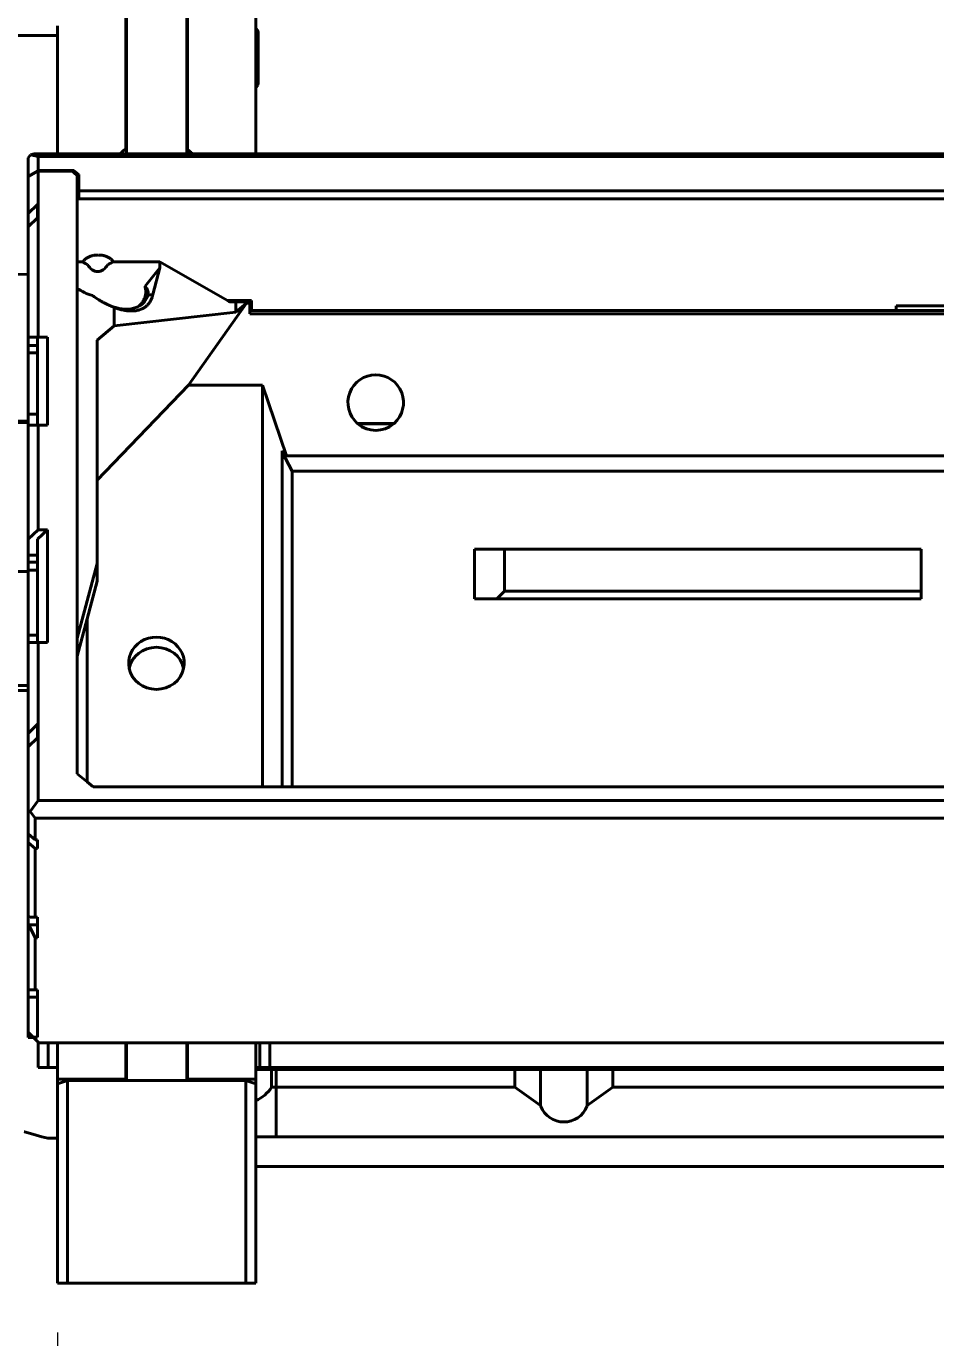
# Model space of a CAD drawing. Header units: millimetres. Extents: x 15 to 415, y 5 to 292.
# Drawn here: x 95.19 to 106.65, y 179.4 to 195.92 of the extents above; entities that cross this region are included whole.
import ezdxf

# ---------------------------------------------------------------- set-up
doc = ezdxf.new("R2010")
doc.units = ezdxf.units.MM
doc.layers.add('Annotations', color=7, linetype='Continuous')
doc.layers.add('Geometries', color=7, linetype='Continuous')
doc.styles.add('Shapr2', font='txt', dxfattribs={"height": 3.3495})
doc.dimstyles.new('ISO-25', dxfattribs={"dimtxt": 2.5, "dimasz": 2.5, "dimexe": 1.25, "dimexo": 0.625, "dimtad": 1, "dimtxsty": 'Standard', "dimcen": 2.5, "dimadec": 0, "dimazin": 0, "dimtfac": 1, "dimtmove": 0, "dimatfit": 3, "dimfxl": 1, "dimarcsym": 0})

# ---------------------------------------------------------------- blocks, each defined once
blk = doc.blocks.new('*D2')
at = {"layer": 'Annotations', "color": 0, "linetype": 'Continuous', "lineweight": 15}
for p, q in [((97.87, 273.412), (73.296, 273.412)), ((74.546, 182.588), (74.546, 270.912)), ((95.081, 180.088), (73.296, 180.088))]:
    blk.add_line(p, q, dxfattribs=at)
at = {"layer": 'Annotations', "color": 0}
for points in [[(74.962, 270.912), (74.129, 270.912), (74.546, 273.412)], [(74.129, 182.588), (74.962, 182.588), (74.546, 180.088)]]:
    blk.add_solid(points, dxfattribs=at)
at = {"layer": 'Defpoints', "color": 0}
for p in [(74.546, 273.412), (98.495, 273.412), (95.706, 180.088)]:
    blk.add_point(p, dxfattribs=at)
at = {"layer": 'Annotations', "color": 0, "lineweight": 15, "insert": (71.852, 226.86), "char_height": 3.3495, "attachment_point": 5, "rotation": 90, "style": 'Shapr2'}
blk.add_mtext('\\A1;746,59', dxfattribs=at)
blk = doc.blocks.new('*D4')
at = {"layer": 'Annotations', "color": 0, "linetype": 'Continuous', "lineweight": 15}
for p, q in [((147.707, 194.18), (147.707, 154.112)), ((87.043, 193.934), (87.043, 154.112)), ((145.207, 155.362), (89.543, 155.362))]:
    blk.add_line(p, q, dxfattribs=at)
at = {"layer": 'Annotations', "color": 0}
for points in [[(89.543, 155.778), (89.543, 154.945), (87.043, 155.362)], [(145.207, 154.945), (145.207, 155.778), (147.707, 155.362)]]:
    blk.add_solid(points, dxfattribs=at)
at = {"layer": 'Defpoints', "color": 0}
for p in [(147.707, 194.805), (87.043, 194.559), (87.043, 155.362)]:
    blk.add_point(p, dxfattribs=at)
at = {"layer": 'Annotations', "color": 0, "lineweight": 15, "insert": (115.248, 158.056), "char_height": 3.3495, "attachment_point": 5, "style": 'Shapr2'}
blk.add_mtext('\\A1;485,31', dxfattribs=at)
blk = doc.blocks.new('*D5')
at = {"layer": 'Annotations', "color": 0, "linetype": 'Continuous', "lineweight": 15}
for p, q in [((95.581, 179.463), (95.581, 163.838)), ((140.581, 179.463), (140.581, 163.838)), ((98.081, 165.088), (138.081, 165.088))]:
    blk.add_line(p, q, dxfattribs=at)
at = {"layer": 'Annotations', "color": 0}
for points in [[(98.081, 165.505), (98.081, 164.671), (95.581, 165.088)], [(138.081, 164.671), (138.081, 165.505), (140.581, 165.088)]]:
    blk.add_solid(points, dxfattribs=at)
at = {"layer": 'Defpoints', "color": 0}
for p in [(95.581, 180.088), (140.581, 180.088), (140.581, 165.088)]:
    blk.add_point(p, dxfattribs=at)
at = {"layer": 'Annotations', "color": 0, "lineweight": 15, "insert": (118.081, 167.463), "char_height": 3.3495, "attachment_point": 5, "style": 'Shapr2'}
blk.add_mtext('\\A1;360', dxfattribs=at)

msp = doc.modelspace()

# ---------------------------------------------------------------- linework, layer by layer
at = {"layer": 'Geometries', "linetype": 'Continuous', "lineweight": 40}
for p, q in [((96.444, 263.6498), (96.444, 194.3774)), ((96.4501, 194.3163), (96.4501, 263.6498)), ((97.2129, 194.3163), (97.2129, 263.6498)), ((97.219, 194.3688), (97.219, 263.6498)), ((98.0815, 255.2164), (98.0815, 195.8942)), ((95.5815, 195.8053), (95.5815, 195.9303)), ((98.0815, 195.8942), (98.0815, 195.8053)), ((98.0815, 195.8942), (98.1079, 195.8678)), ((98.1079, 195.8678), (98.1079, 195.8619)), ((98.1115, 195.8583), (98.1079, 195.8619)), ((98.1079, 195.8619), (98.1079, 195.8053)), ((98.1115, 195.1928), (98.1115, 195.8583)), ((95.5815, 195.8053), (93.8528, 195.8053)), ((95.5815, 195.0553), (95.5815, 195.8053)), ((98.0815, 195.8053), (98.0815, 195.1539)), ((98.1079, 195.8053), (98.0815, 195.8053)), ((98.1079, 195.8053), (98.1079, 195.1892)), ((98.1079, 195.1803), (98.0815, 195.1539)), ((98.1079, 195.1892), (98.1115, 195.1928)), ((98.1079, 195.1892), (98.1079, 195.1803)), ((95.5815, 195.0553), (95.5815, 195.0553)), ((95.5815, 195.0167), (95.5815, 195.0553)), ((95.5815, 195.0167), (95.5815, 194.9928)), ((98.0815, 195.1539), (98.0815, 194.3163)), ((95.5815, 194.3163), (95.5815, 194.9928)), ((95.2126, 194.2665), (95.24, 194.3045)), ((95.2126, 194.0361), (95.2126, 194.2665)), ((95.2877, 194.3163), (95.24, 194.3045)), ((95.24, 194.3045), (95.3376, 194.2806)), ((95.2877, 194.3163), (95.5815, 194.3163)), ((95.3376, 194.2806), (95.3376, 194.1081)), ((109.5199, 194.2806), (95.3376, 194.2806)), ((95.5815, 194.3163), (96.3653, 194.3163)), ((96.3653, 194.3163), (96.4501, 194.3163)), ((96.4501, 194.3163), (97.2129, 194.3163)), ((97.2129, 194.3163), (97.2364, 194.3163)), ((97.2851, 194.3163), (97.2364, 194.3163)), ((97.2851, 194.3163), (97.4485, 194.3163)), ((98.0815, 194.3163), (97.4485, 194.3163)), ((98.0815, 194.3163), (98.0815, 194.3163)), ((98.0815, 194.3163), (109.4361, 194.3163)), ((95.3376, 194.1081), (95.2126, 194.0361)), ((95.2126, 194.0248), (95.3376, 194.0965)), ((95.2126, 194.0361), (95.2126, 194.0248)), ((95.2126, 193.5626), (95.2126, 194.0248)), ((95.7877, 194.1081), (95.3376, 194.1081)), ((95.3376, 194.0965), (95.3376, 192.0052)), ((95.7688, 194.0965), (95.3376, 194.0965)), ((95.7688, 194.0965), (95.7877, 194.081)), ((95.7877, 194.1081), (95.8502, 194.0569)), ((95.7877, 194.081), (95.7877, 194.1081)), ((95.7877, 194.081), (95.8313, 194.0453)), ((95.8313, 194.0453), (95.8313, 193.9244)), ((95.8502, 193.909), (95.8502, 194.0569)), ((95.8502, 193.909), (95.8313, 193.9244)), ((95.8313, 193.9244), (95.8313, 193.899)), ((95.8502, 193.8835), (95.8313, 193.899)), ((95.8313, 193.899), (95.8313, 192.9558)), ((95.8502, 193.8835), (95.8502, 193.909)), ((95.8502, 193.8515), (95.8502, 193.8835)), ((109.8218, 193.8515), (95.8502, 193.8515)), ((95.8502, 193.7504), (95.8502, 193.8515)), ((95.8502, 193.7504), (96.1399, 193.7504)), ((110.5877, 193.7504), (96.1399, 193.7504)), ((95.3313, 193.6758), (95.2126, 193.5626)), ((95.2126, 193.5626), (95.2126, 193.3965)), ((95.3313, 193.5098), (95.3313, 193.6758)), ((95.2126, 193.3965), (95.3313, 193.5098)), ((95.2126, 192.7986), (95.2126, 193.3965)), ((95.8313, 192.9558), (95.8313, 192.6243)), ((95.8313, 192.9558), (95.8892, 192.9558)), ((95.8996, 192.9506), (95.8894, 192.956)), ((96.2859, 192.956), (96.2855, 192.9558)), ((96.2861, 192.9558), (96.8724, 192.9558)), ((96.6843, 192.6489), (96.8724, 192.8802)), ((96.8724, 192.8802), (96.7831, 192.5434)), ((96.8724, 192.8802), (96.8724, 192.9558)), ((96.8724, 192.9558), (97.7252, 192.4666)), ((95.02, 192.7979), (95.2126, 192.7986)), ((95.2126, 192.0052), (95.2126, 192.7986)), ((95.8313, 192.6243), (95.8313, 188.212)), ((96.7834, 192.5427), (96.7218, 192.536)), ((96.1786, 192.4343), (96.1762, 192.4355)), ((96.2974, 192.3787), (96.2974, 192.147)), ((96.4502, 192.3603), (96.4441, 192.3603)), ((97.9618, 192.4328), (97.2315, 191.3999)), ((97.7252, 192.4666), (98.0252, 192.4666)), ((97.7252, 192.4666), (97.7409, 192.4576)), ((97.7409, 192.4576), (97.7525, 192.4509)), ((98.0252, 192.4576), (97.7409, 192.4576)), ((97.7525, 192.4509), (97.8275, 192.4509)), ((98.0044, 192.4509), (97.8275, 192.4509)), ((97.8275, 192.4509), (97.8275, 192.321)), ((97.9618, 192.4328), (97.8275, 192.321)), ((97.9618, 192.4328), (98.0044, 192.4328)), ((98.0044, 192.4509), (98.0044, 192.4328)), ((98.0044, 192.4328), (98.0044, 192.3407)), ((98.0252, 192.4666), (98.0252, 192.4576)), ((98.0252, 192.4576), (98.0252, 192.3407)), ((106.1502, 192.3407), (106.1502, 192.3997)), ((107.7127, 192.3997), (106.1502, 192.3997)), ((97.8275, 192.321), (96.2974, 192.147)), ((98.0044, 192.3407), (98.0252, 192.3407)), ((98.0044, 192.3407), (98.0044, 192.2997)), ((109.348, 192.2997), (98.0044, 192.2997)), ((98.0252, 192.3407), (106.1502, 192.3407)), ((106.1502, 192.3407), (107.7127, 192.3407)), ((96.2974, 192.147), (96.0813, 191.9672)), ((95.2126, 192.0052), (95.2126, 191.9013)), ((95.3313, 192.0052), (95.2126, 192.0052)), ((95.2126, 191.9013), (95.2126, 191.8088)), ((95.2126, 191.9013), (95.3313, 191.9013)), ((95.3313, 191.9013), (95.3313, 192.0052)), ((95.3376, 192.0052), (95.3313, 192.0052)), ((95.3313, 191.8088), (95.3313, 191.9013)), ((95.3376, 192.0052), (95.4563, 192.0052)), ((95.4563, 192.0052), (95.4563, 190.8963)), ((96.0813, 190.2065), (96.0813, 191.9672)), ((95.2126, 191.0364), (95.2126, 191.8088)), ((95.2126, 191.8088), (95.3313, 191.8088)), ((95.3313, 191.0364), (95.3313, 191.8088)), ((97.2315, 191.3999), (96.0813, 190.2065)), ((98.164, 191.3999), (97.2315, 191.3999)), ((98.164, 190.9897), (98.164, 191.3999)), ((98.164, 191.3999), (98.4673, 190.5113)), ((95.2126, 191.0364), (95.2126, 190.9492)), ((95.3313, 191.0364), (95.2126, 191.0364)), ((95.3313, 190.8963), (95.3313, 191.0364)), ((95.2126, 190.9303), (94.7845, 190.9303)), ((95.02, 190.9485), (95.2126, 190.9492)), ((95.2126, 190.9492), (95.2126, 190.9303)), ((95.2126, 190.9303), (95.2126, 190.8963)), ((95.2126, 189.4592), (95.2126, 190.8963)), ((95.2126, 190.8963), (95.3313, 190.8963)), ((95.3313, 190.8963), (95.3376, 190.8963)), ((95.3376, 190.8963), (95.3376, 189.5784)), ((95.3376, 190.8963), (95.4563, 190.8963)), ((98.164, 186.3422), (98.164, 190.9897)), ((99.8227, 190.9197), (99.3597, 190.9197)), ((99.3668, 190.9136), (99.8157, 190.9136)), ((98.4673, 190.5113), (98.414, 190.5753)), ((98.414, 190.5753), (98.414, 190.5592)), ((98.414, 190.5592), (98.414, 186.3422)), ((98.414, 190.5592), (98.539, 190.319)), ((98.4673, 190.5113), (110.1189, 190.5113)), ((110.0188, 190.319), (98.539, 190.319)), ((98.539, 190.319), (98.539, 186.3422)), ((96.0813, 189.1533), (96.0813, 190.2065)), ((95.3376, 189.5784), (95.2126, 189.4592)), ((95.3313, 189.4592), (95.4563, 189.5784)), ((95.3376, 189.5784), (95.4563, 189.5784)), ((95.4563, 189.5784), (95.4563, 188.1588)), ((95.2126, 189.4592), (95.2126, 189.2588)), ((95.3313, 189.2588), (95.3313, 189.4592)), ((95.2126, 189.2588), (95.3313, 189.2588)), ((95.2126, 189.1948), (95.2126, 189.2588)), ((95.3313, 189.1692), (95.3313, 189.2588)), ((101.2127, 189.335), (100.8377, 189.335)), ((100.8377, 188.71), (100.8377, 189.335)), ((106.4627, 189.335), (101.2127, 189.335)), ((101.2127, 188.8053), (101.2127, 189.335)), ((106.4627, 188.8053), (106.4627, 189.335)), ((95.0362, 189.0553), (95.2126, 189.0553)), ((95.2126, 189.1692), (95.2126, 189.1948)), ((95.2126, 189.1948), (95.2126, 189.1948)), ((95.2126, 189.1692), (95.2126, 189.0713)), ((95.2126, 189.1692), (95.3313, 189.1692)), ((95.2126, 189.0713), (95.3313, 189.0713)), ((95.2126, 189.0553), (95.2126, 189.0713)), ((95.2126, 188.376), (95.2126, 189.0553)), ((95.3313, 189.0713), (95.3313, 189.1692)), ((95.3313, 188.2526), (95.3313, 189.0713)), ((95.8313, 188.212), (96.0813, 189.1533)), ((96.0813, 188.9305), (96.0813, 189.1533)), ((95.9563, 188.4588), (96.0813, 188.9305)), ((101.1174, 188.71), (101.2127, 188.8053)), ((101.2127, 188.8053), (106.4627, 188.8053)), ((106.4627, 188.71), (106.4627, 188.8053)), ((101.1174, 188.71), (100.8377, 188.71)), ((106.4627, 188.71), (101.1174, 188.71)), ((95.8313, 187.9871), (95.9563, 188.4588)), ((95.9563, 188.4588), (95.9563, 186.4021)), ((95.2126, 188.376), (95.2126, 188.376)), ((95.2126, 188.2823), (95.2126, 188.376)), ((95.2126, 188.2526), (95.2126, 188.2823)), ((95.2126, 188.2823), (95.2126, 188.2823)), ((95.2126, 188.2526), (95.2126, 188.1885)), ((95.2126, 188.2526), (95.3313, 188.2526)), ((95.3313, 188.1588), (95.3313, 188.2526)), ((95.2126, 188.1885), (95.2126, 188.1588)), ((95.2126, 188.1885), (95.2126, 188.1885)), ((95.2126, 187.6178), (95.2126, 188.1588)), ((95.2126, 188.1588), (95.3313, 188.1588)), ((95.3313, 188.1588), (95.3376, 188.1588)), ((95.3376, 188.1588), (95.3376, 186.1696)), ((95.4563, 188.1588), (95.3376, 188.1588)), ((95.8313, 188.212), (95.8313, 187.9871)), ((95.8313, 187.9871), (95.8313, 186.5045)), ((95.0362, 187.6178), (95.2126, 187.6178)), ((95.2126, 187.5553), (95.2126, 187.6178)), ((95.2126, 187.5553), (95.0104, 187.5553)), ((95.2126, 187.0145), (95.2126, 187.5553)), ((95.3313, 187.128), (95.2126, 187.0145)), ((95.3313, 186.9585), (95.3313, 187.128)), ((95.2126, 187.0145), (95.2126, 186.845)), ((95.2126, 186.845), (95.3313, 186.9585)), ((95.2126, 186.5301), (95.2126, 186.845)), ((95.2126, 186.4573), (95.2126, 186.5301)), ((95.2126, 186.5301), (95.2126, 186.5301)), ((95.2126, 186.0381), (95.2126, 186.4573)), ((95.2126, 186.4573), (95.2126, 186.4573)), ((95.2126, 186.4573), (95.2126, 186.4573)), ((95.9563, 186.4021), (95.8313, 186.5045)), ((96.0296, 186.3422), (95.9563, 186.4021)), ((96.0296, 186.3422), (98.164, 186.3422)), ((98.164, 186.3422), (98.414, 186.3422)), ((98.414, 186.3422), (98.539, 186.3422)), ((98.539, 186.3422), (109.7908, 186.3422)), ((95.3376, 186.1696), (95.2386, 186.0317)), ((95.3376, 186.1696), (109.9143, 186.1696)), ((95.2386, 186.0317), (95.2126, 186.0381)), ((95.2126, 185.7481), (95.2126, 186.0381)), ((95.2386, 186.0317), (95.3001, 185.946)), ((110.0084, 185.946), (95.3001, 185.946)), ((95.3001, 185.946), (95.3001, 185.672)), ((95.3001, 185.672), (95.2126, 185.7481)), ((95.2126, 185.6402), (95.2126, 185.7481)), ((95.2126, 185.6402), (95.3001, 185.5641)), ((95.2126, 184.7169), (95.2126, 185.6402)), ((95.3001, 185.672), (95.3313, 185.672)), ((95.3313, 185.5641), (95.3313, 185.672)), ((95.3001, 185.5641), (95.3001, 184.6963)), ((95.3001, 185.5641), (95.3313, 185.5641)), ((95.2364, 184.6963), (95.2126, 184.7169)), ((95.2126, 184.6323), (95.2126, 184.7169)), ((95.2126, 184.609), (95.2126, 184.6323)), ((95.2126, 184.6323), (95.2126, 184.6323)), ((95.2126, 184.609), (95.2201, 184.6025)), ((95.2126, 184.2937), (95.2126, 184.609)), ((95.2201, 184.6025), (95.3001, 184.438)), ((95.2201, 184.6025), (95.3313, 184.6025)), ((95.3001, 184.6963), (95.2364, 184.6963)), ((95.3001, 184.6963), (95.3313, 184.6963)), ((95.3313, 184.6025), (95.3313, 184.6963)), ((95.3313, 184.438), (95.3313, 184.6025)), ((95.3001, 184.438), (95.3313, 184.438)), ((95.3001, 184.438), (95.3001, 183.7838)), ((95.2126, 184.2868), (95.2126, 184.2937)), ((95.2126, 184.2868), (95.2126, 184.2839)), ((95.2126, 183.7838), (95.2126, 184.2839)), ((95.3001, 183.7838), (95.2126, 183.7838)), ((95.2126, 183.7838), (95.2126, 183.69)), ((95.3001, 183.7838), (95.3313, 183.7838)), ((95.3313, 183.69), (95.3313, 183.7838)), ((95.2126, 183.69), (95.3313, 183.69)), ((95.2126, 183.69), (95.2126, 183.2488)), ((95.3313, 183.1848), (95.3313, 183.69)), ((95.2126, 183.2488), (95.2766, 183.1848)), ((95.2126, 183.2488), (95.2126, 183.1803)), ((95.2811, 183.1803), (95.2126, 183.1803)), ((95.2766, 183.1848), (95.2811, 183.1803)), ((95.2766, 183.1848), (95.3313, 183.1848)), ((95.2811, 183.1803), (95.3376, 183.1238)), ((95.3376, 183.1238), (95.348, 183.1134)), ((95.3376, 182.8053), (95.3376, 183.1238)), ((95.348, 183.1134), (95.4626, 183.1134)), ((95.4626, 183.1134), (95.5815, 183.1134)), ((95.4626, 183.1134), (95.4626, 182.8053)), ((95.5815, 183.1134), (96.444, 183.1134)), ((95.5815, 182.8053), (95.5815, 183.1134)), ((96.444, 183.1134), (96.4501, 183.1134)), ((96.444, 182.6564), (96.444, 183.1134)), ((96.4501, 183.1134), (96.4687, 183.1134)), ((96.4501, 182.6413), (96.4501, 183.1134)), ((97.1427, 183.1134), (96.4687, 183.1134)), ((97.2129, 183.1134), (97.1427, 183.1134)), ((97.2129, 183.1134), (97.219, 183.1134)), ((97.2129, 182.6413), (97.2129, 183.1134)), ((97.219, 183.1134), (98.0815, 183.1134)), ((97.219, 182.6564), (97.219, 183.1134)), ((98.0815, 183.1134), (98.1309, 183.1134)), ((98.0815, 183.1134), (98.0815, 182.8053)), ((98.1309, 183.1134), (98.2559, 183.1134)), ((98.1309, 182.8053), (98.1309, 183.1134)), ((98.2559, 183.1134), (113.7563, 183.1134)), ((98.2559, 183.1134), (98.2559, 182.8053)), ((95.4626, 182.8053), (95.3376, 182.8053)), ((95.5815, 182.8053), (95.4626, 182.8053)), ((95.5815, 182.6564), (95.5815, 182.8053)), ((98.1309, 182.8053), (98.0815, 182.8053)), ((98.0815, 182.8053), (98.0815, 182.7803)), ((98.2802, 182.7803), (98.0815, 182.7803)), ((98.0815, 182.7803), (98.0815, 182.6564)), ((98.2559, 182.8053), (98.1309, 182.8053)), ((98.3373, 182.8053), (98.2559, 182.8053)), ((98.2802, 182.7803), (98.2802, 182.5547)), ((98.3373, 182.7803), (98.2802, 182.7803)), ((98.3373, 182.8053), (98.3373, 182.7803)), ((98.3377, 182.8053), (98.3373, 182.8053)), ((98.3373, 182.7803), (98.3373, 182.5547)), ((98.3377, 182.7803), (98.3377, 182.8053)), ((118.0877, 182.8053), (98.3377, 182.8053)), ((98.3377, 182.7803), (101.345, 182.7803)), ((98.3377, 182.7803), (98.3377, 182.5553)), ((101.345, 182.5553), (101.345, 182.7803)), ((101.345, 182.7803), (101.668, 182.7803)), ((101.668, 182.7803), (101.668, 182.3266)), ((101.668, 182.7803), (102.2575, 182.7803)), ((102.2575, 182.7803), (102.5805, 182.7803)), ((102.2575, 182.3266), (102.2575, 182.7803)), ((102.5805, 182.7803), (102.5805, 182.5553)), ((102.5805, 182.7803), (107.595, 182.7803)), ((96.444, 182.6564), (95.5815, 182.6564)), ((95.5815, 182.6564), (95.5815, 182.5986)), ((95.5815, 182.5986), (95.7065, 182.6413)), ((95.7065, 182.6413), (95.7065, 180.0881)), ((95.7065, 182.6413), (96.444, 182.6413)), ((96.444, 182.6413), (96.444, 182.6564)), ((96.444, 182.6413), (96.4501, 182.6413)), ((96.4501, 182.6413), (96.4712, 182.6413)), ((96.4712, 182.6413), (97.1421, 182.6413)), ((97.1421, 182.6413), (97.2129, 182.6413)), ((97.2129, 182.6413), (97.219, 182.6413)), ((98.0815, 182.6564), (97.219, 182.6564)), ((97.219, 182.6564), (97.219, 182.6413)), ((97.219, 182.6413), (97.9565, 182.6413)), ((97.9565, 182.6413), (98.0815, 182.5986)), ((97.9565, 180.0881), (97.9565, 182.6413)), ((98.0815, 182.6564), (98.0815, 182.388)), ((95.5815, 181.9116), (95.5815, 182.5986)), ((95.5815, 182.5986), (95.5815, 182.5986)), ((98.0815, 182.5986), (98.0815, 182.3614)), ((98.2802, 182.5547), (98.3373, 182.5547)), ((98.3373, 182.5547), (98.3373, 181.9303)), ((98.3377, 181.9303), (98.3377, 182.5553)), ((98.3377, 182.5553), (101.345, 182.5553)), ((101.345, 182.5553), (101.668, 182.3266)), ((102.2575, 182.3266), (102.5805, 182.5553)), ((102.5805, 182.5553), (107.595, 182.5553)), ((98.0815, 182.388), (98.0815, 182.3614)), ((98.0815, 182.0964), (98.0815, 182.3614)), ((98.0815, 182.3614), (98.0815, 182.0964)), ((98.0815, 182.3614), (98.0815, 182.3614)), ((101.668, 182.3266), (101.6725, 182.3144)), ((102.2575, 182.3266), (102.2529, 182.3144)), ((98.0815, 182.0964), (98.0815, 181.9303)), ((98.0815, 182.0964), (98.0815, 181.8014)), ((98.0815, 182.0964), (98.0815, 182.0964)), ((95.5815, 181.9116), (95.4597, 181.9116)), ((95.5815, 180.0881), (95.5815, 181.9116)), ((98.3373, 181.9303), (98.0815, 181.9303)), ((98.0815, 181.9303), (98.0815, 181.9303)), ((98.0815, 181.9303), (98.0815, 181.8014)), ((98.0815, 181.9303), (98.3377, 181.9303)), ((98.0815, 181.8014), (98.0815, 181.8014)), ((98.0815, 181.8014), (98.0815, 181.5553)), ((98.3377, 181.9303), (118.0877, 181.9303)), ((98.0815, 181.5553), (98.0815, 180.0881)), ((98.0815, 181.5553), (138.0815, 181.5553)), ((95.7065, 180.0881), (95.5815, 180.0881)), ((95.7065, 180.0881), (97.9565, 180.0881)), ((98.0815, 180.0881), (97.9565, 180.0881))]:
    msp.add_line(p, q, dxfattribs=at)
at = {"layer": 'Geometries', "linetype": 'Continuous', "lineweight": 40, "flags": 128}
for points in [[(96.3653, 194.3163), (96.3719, 194.3222), (96.3861, 194.3343), (96.4003, 194.3457), (96.4146, 194.3567), (96.4286, 194.3668)], [(96.4286, 194.3668), (96.4292, 194.3673), (96.444, 194.3774)], [(97.219, 194.3688), (97.2352, 194.3572), (97.2511, 194.345), (97.2589, 194.3388)], [(97.2589, 194.3388), (97.2668, 194.3323), (97.2821, 194.319), (97.2851, 194.3163)], [(95.8996, 192.9506), (95.9023, 192.9554), (95.9063, 192.9616), (95.9108, 192.9678), (95.9159, 192.9739), (95.9214, 192.9798), (95.9274, 192.9856), (95.9339, 192.9912), (95.9409, 192.9965), (95.9482, 193.0017), (95.9559, 193.0065), (95.964, 193.0111), (95.9725, 193.0154), (95.9812, 193.0194), (95.9901, 193.0231), (95.9993, 193.0264), (96.0087, 193.0294), (96.0181, 193.0321), (96.0277, 193.0344), (96.0373, 193.0364), (96.0442, 193.0376)], [(96.0442, 193.0376), (96.0469, 193.0381), (96.0565, 193.0394), (96.0661, 193.0404), (96.0755, 193.0411), (96.0848, 193.0415), (96.094, 193.0417)], [(96.094, 193.0417), (96.104, 193.0415), (96.1139, 193.041), (96.1239, 193.0402), (96.1339, 193.0391), (96.1438, 193.0376), (96.1537, 193.0358), (96.1634, 193.0337), (96.173, 193.0313), (96.1823, 193.0285), (96.1915, 193.0255), (96.2004, 193.0221), (96.209, 193.0185), (96.2172, 193.0146), (96.2252, 193.0105), (96.2327, 193.0062), (96.2399, 193.0017), (96.2477, 192.9962), (96.2551, 192.9904), (96.262, 192.9843), (96.2685, 192.978), (96.2744, 192.9713), (96.2798, 192.9644), (96.2846, 192.9573), (96.2856, 192.9558)], [(95.9604, 192.9223), (95.948, 192.9275), (95.9358, 192.9329), (95.924, 192.9384), (95.9124, 192.9441), (95.9009, 192.95), (95.8996, 192.9506)], [(96.2855, 192.9558), (96.2743, 192.9499), (96.2626, 192.9439), (96.2509, 192.9382), (96.2389, 192.9326), (96.2269, 192.9273), (96.2146, 192.9222)], [(96.0442, 192.5145), (96.0442, 192.5145), (96.0421, 192.5159), (96.0338, 192.5216), (96.0219, 192.53)], [(96.7828, 192.5435), (96.7805, 192.5333), (96.7779, 192.5234), (96.7751, 192.5137), (96.7727, 192.5066), (96.7703, 192.4997), (96.7667, 192.4906), (96.7629, 192.4818), (96.7589, 192.4733), (96.7557, 192.467), (96.7549, 192.4655), (96.7545, 192.4647), (96.7543, 192.4644), (96.7542, 192.4643), (96.7542, 192.4642), (96.7541, 192.464), (96.7537, 192.4633), (96.752, 192.4603), (96.7485, 192.4544), (96.7449, 192.4486), (96.74, 192.4412), (96.7348, 192.434), (96.7294, 192.4271), (96.7238, 192.4204), (96.7179, 192.414), (96.7119, 192.4079), (96.7058, 192.4021), (96.6994, 192.3965), (96.6929, 192.3912), (96.6862, 192.3861), (96.6793, 192.3813), (96.6723, 192.3767), (96.671, 192.3759), (96.6706, 192.3757), (96.6706, 192.3757), (96.6705, 192.3756), (96.6705, 192.3756), (96.6703, 192.3755), (96.6697, 192.3751), (96.667, 192.3735), (96.656, 192.3675), (96.6447, 192.362), (96.6331, 192.357), (96.6212, 192.3526), (96.6091, 192.3488), (96.603, 192.347), (96.6014, 192.3466), (96.601, 192.3465), (96.6009, 192.3465), (96.6009, 192.3465), (96.6009, 192.3465), (96.6009, 192.3465), (96.6009, 192.3465), (96.6008, 192.3464), (96.6004, 192.3463), (96.5988, 192.346), (96.5926, 192.3445), (96.5799, 192.3419), (96.567, 192.3397), (96.5539, 192.3381), (96.5506, 192.3377), (96.549, 192.3376), (96.5481, 192.3375), (96.5477, 192.3375), (96.5477, 192.3375), (96.5475, 192.3374), (96.5466, 192.3374), (96.545, 192.3372), (96.5445, 192.3372), (96.5443, 192.3372), (96.5435, 192.3371), (96.5402, 192.3369), (96.5267, 192.3362), (96.5131, 192.336), (96.4993, 192.3362), (96.4854, 192.3368), (96.475, 192.3376)], [(96.605, 192.3954), (96.6067, 192.3971), (96.6164, 192.4065), (96.6256, 192.4161), (96.6343, 192.426), (96.6425, 192.4362), (96.6501, 192.4467), (96.6573, 192.4574), (96.6639, 192.4684), (96.6699, 192.4797), (96.6754, 192.4912), (96.6801, 192.5029), (96.6837, 192.5131), (96.6868, 192.5233), (96.6893, 192.5337), (96.6912, 192.5441), (96.6927, 192.5545), (96.6935, 192.5649), (96.6938, 192.5754), (96.6936, 192.5845), (96.693, 192.5937), (96.6918, 192.6029), (96.6904, 192.6121), (96.6889, 192.6213), (96.6874, 192.6305), (96.6859, 192.6397), (96.6843, 192.6489)], [(96.7222, 192.537), (96.714, 192.5134), (96.7037, 192.4914), (96.6913, 192.4709), (96.677, 192.4519), (96.6609, 192.4348), (96.6432, 192.4195), (96.6343, 192.4129)], [(96.7218, 192.536), (96.7236, 192.5493), (96.7243, 192.5623), (96.7235, 192.5749), (96.7212, 192.5871), (96.7174, 192.5986), (96.7122, 192.6094), (96.7057, 192.6195), (96.6986, 192.6293), (96.6915, 192.6391), (96.6843, 192.6489)], [(96.1357, 192.4576), (96.1348, 192.4581), (96.1337, 192.4587), (96.1331, 192.4591), (96.1328, 192.4592), (96.1328, 192.4592), (96.1328, 192.4592), (96.1328, 192.4593), (96.1327, 192.4593), (96.1326, 192.4594), (96.132, 192.4597), (96.1298, 192.4609), (96.121, 192.466), (96.1201, 192.4666)], [(96.2636, 192.3956), (96.2635, 192.3957), (96.2628, 192.3959), (96.2606, 192.3968), (96.2591, 192.3974), (96.257, 192.3982), (96.2552, 192.3989), (96.2538, 192.3995), (96.2524, 192.4), (96.2513, 192.4005), (96.2501, 192.401), (96.2485, 192.4016), (96.2473, 192.4021), (96.2462, 192.4026), (96.2448, 192.4032), (96.2433, 192.4038), (96.2422, 192.4042), (96.2406, 192.4049), (96.2388, 192.4057), (96.2376, 192.4062), (96.2361, 192.4068), (96.2341, 192.4077), (96.2319, 192.4087), (96.2299, 192.4096), (96.2279, 192.4104), (96.226, 192.4113), (96.2246, 192.4119), (96.223, 192.4126), (96.2217, 192.4132), (96.2209, 192.4135), (96.2208, 192.4136), (96.2209, 192.4136), (96.221, 192.4135), (96.221, 192.4135), (96.2207, 192.4136), (96.2201, 192.4139), (96.2193, 192.4143), (96.2168, 192.4154), (96.2144, 192.4166), (96.2122, 192.4176), (96.2101, 192.4186), (96.2074, 192.4199), (96.2045, 192.4213), (96.2012, 192.4228), (96.1981, 192.4244), (96.1943, 192.4263), (96.1933, 192.4268), (96.1926, 192.4271), (96.1922, 192.4273), (96.1918, 192.4275), (96.1911, 192.4279), (96.1901, 192.4284), (96.189, 192.4289), (96.1877, 192.4296), (96.185, 192.431), (96.1823, 192.4323), (96.1797, 192.4337), (96.1786, 192.4343)], [(96.2636, 192.3956), (96.2634, 192.3957), (96.263, 192.3958), (96.2627, 192.3959), (96.2628, 192.3959), (96.2633, 192.3957), (96.2637, 192.3956), (96.2639, 192.3955), (96.2638, 192.3955), (96.2636, 192.3956)], [(96.282, 192.389), (96.2818, 192.3891), (96.281, 192.3893), (96.2797, 192.3898), (96.2785, 192.3902), (96.2776, 192.3905), (96.2764, 192.3909), (96.2753, 192.3913), (96.2743, 192.3917), (96.2729, 192.3922), (96.2717, 192.3926), (96.2706, 192.393), (96.2694, 192.3935), (96.2684, 192.3938), (96.2679, 192.394), (96.2674, 192.3942), (96.2667, 192.3945), (96.2658, 192.3948), (96.2649, 192.3951), (96.2643, 192.3954), (96.2638, 192.3955), (96.2636, 192.3956)], [(96.2917, 192.3858), (96.2916, 192.3858), (96.2913, 192.3859), (96.291, 192.386), (96.2906, 192.3862), (96.2901, 192.3863), (96.2892, 192.3866), (96.2881, 192.387), (96.2869, 192.3873), (96.2861, 192.3876), (96.2854, 192.3878), (96.2849, 192.388), (96.2842, 192.3882), (96.2833, 192.3885), (96.2825, 192.3888), (96.282, 192.389)], [(96.2917, 192.3858), (96.2917, 192.3858), (96.2913, 192.3859), (96.2909, 192.386), (96.2909, 192.386), (96.2913, 192.3859), (96.2919, 192.3857), (96.2925, 192.3855), (96.2931, 192.3854), (96.2932, 192.3853)], [(96.2937, 192.3852), (96.2935, 192.3852), (96.2931, 192.3854), (96.2927, 192.3855), (96.2923, 192.3856), (96.2919, 192.3857), (96.2917, 192.3858)], [(96.2932, 192.3853), (96.293, 192.3854), (96.2924, 192.3856), (96.2919, 192.3857), (96.2917, 192.3858)], [(96.294, 192.3851), (96.2939, 192.3851), (96.2936, 192.3852), (96.2935, 192.3852), (96.2937, 192.3852)], [(96.4441, 192.3603), (96.436, 192.3605), (96.3968, 192.3634), (96.3569, 192.3695), (96.3165, 192.3788), (96.2941, 192.3851)], [(96.475, 192.3376), (96.4713, 192.3379), (96.4571, 192.3393), (96.4429, 192.3411), (96.4285, 192.3434), (96.414, 192.346), (96.3994, 192.3489), (96.3848, 192.3522), (96.3701, 192.3559), (96.3664, 192.3569), (96.3655, 192.3571), (96.3652, 192.3572), (96.3651, 192.3572), (96.3651, 192.3572), (96.365, 192.3572), (96.365, 192.3572), (96.365, 192.3572), (96.3647, 192.3573), (96.3638, 192.3576), (96.3601, 192.3586), (96.3453, 192.3628), (96.3294, 192.3678), (96.3134, 192.373), (96.2974, 192.3787)], [(96.6052, 192.3952), (96.5948, 192.39), (96.568, 192.3791), (96.5401, 192.3708), (96.5113, 192.365), (96.4743, 192.361), (96.4502, 192.3603)], [(96.6343, 192.4129), (96.62, 192.4035), (96.6052, 192.3952)], [(95.1627, 181.9949), (95.1662, 181.9938), (95.2395, 181.9728), (95.3128, 181.9521), (95.3862, 181.9317), (95.4597, 181.9116)]]:
    msp.add_lwpolyline(points, dxfattribs=at)
at = {"layer": 'Geometries', "linetype": 'Continuous', "lineweight": 40}
for centre, radius, start, end in [((96.781, 193.5984), 1.3106, 235.7925, 239.71588), ((96.8087, 193.644), 1.364, 240.43662, 242.37585), ((96.8658, 193.7518), 1.486, 242.45459, 245.16646), ((96.8884, 193.7975), 1.537, 245.11843, 247.38806), ((99.5912, 191.1822), 0.35, 311.40973, 228.59027), ((99.5912, 191.1822), 0.35, 228.59027, 230.11475), ((99.5912, 191.1822), 0.35, 230.11475, 309.88525), ((99.5912, 191.1822), 0.35, 309.88525, 311.40973), ((97.8997, 182.8065), 0.4562, 293.48571, 326.51136), ((101.9627, 182.4303), 0.3125, 201.76896, 338.23099)]:
    msp.add_arc(centre, radius, start, end, dxfattribs=at)
for centre, major_axis, ratio, start_param, end_param in [((96.0877, 193.1196), (0, 0.2867), 0.6103873, 2.3288671, 3.9528417), ((96.1688, 192.9054), (-0.4812, 0), 0.819152, 0.7936532, 1.2605698), ((96.8281, 187.8975), (0.35, 0), 0.9399924, 6.0874868, 9.6204765), ((96.8281, 187.7695), (0.35, 0), 0.9399924, 0.1956985, 2.9458942), ((96.8281, 187.8975), (0.35, 0), 0.9399924, 3.3372911, 6.0874868)]:
    msp.add_ellipse(centre, major_axis=major_axis, ratio=ratio, start_param=start_param, end_param=end_param, dxfattribs=at)

# ---------------------------------------------------------------- dimensions: what is measured, and where the dimension line sits
at = {"layer": 'Annotations', "linetype": 'Continuous', "lineweight": 15}
dim = msp.add_linear_dim(base=(74.5458, 273.4119), p1=(95.7065, 180.0881), p2=(98.4945, 273.4119), angle=90, dimstyle='ISO-25', override={"dimscale": 1, "dimgap": 0.7, "dimdec": 2, "dimlfac": 8, "dimrnd": 0.01, "dimzin": 8, "dimdsep": 44, "dimtxsty": 'Shapr2', "dimse1": 0, "dimse2": 0, "dimadec": 2, "dimtol": 0, "dimlim": 0, "dimtp": 0, "dimtm": 0, "dimtfac": 0.6, "dimtdec": 8, "dimfrac": 2, "dimtolj": 1, "dimlwd": 15, "dimlwe": 15}, dxfattribs=at)
dim.commit()
dim.dimension.update_dxf_attribs({"geometry": '*D2', "text_midpoint": (74.5458, 226.8601), "dimtype": 160})
for base, p1, p2, picture, middle in [((87.0433, 155.3618), (147.7071, 194.8053), (87.0433, 194.5587), '*D4', (115.2484, 155.3618)), ((140.5815, 165.0881), (95.5815, 180.0881), (140.5815, 180.0881), '*D5', (118.0815, 165.0881))]:
    dim = msp.add_linear_dim(base=base, p1=p1, p2=p2, dimstyle='ISO-25', override={"dimscale": 1, "dimgap": 0.7, "dimdec": 2, "dimlfac": 8, "dimrnd": 0.01, "dimzin": 8, "dimdsep": 44, "dimtxsty": 'Shapr2', "dimse1": 0, "dimse2": 0, "dimadec": 2, "dimtol": 0, "dimlim": 0, "dimtp": 0, "dimtm": 0, "dimtfac": 0.6, "dimtdec": 8, "dimfrac": 2, "dimtolj": 1, "dimlwd": 15, "dimlwe": 15}, dxfattribs=at)
    dim.commit()
    dim.dimension.update_dxf_attribs({"geometry": picture, "text_midpoint": middle, "dimtype": 160})

doc.saveas('drawing.dxf')
